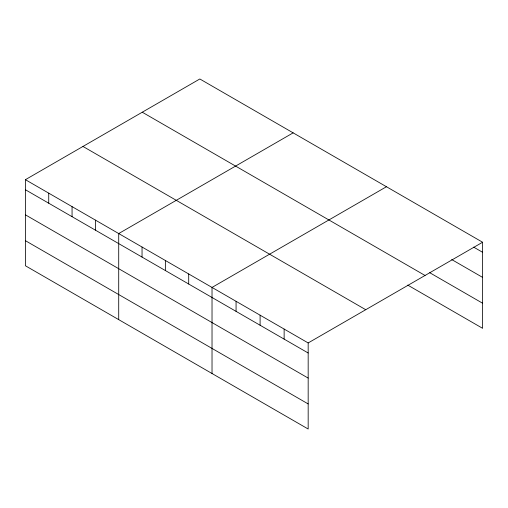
<?xml version="1.0" encoding="UTF-8"?>
<svg xmlns="http://www.w3.org/2000/svg" width="508" height="508" viewBox="0 0 508 508"><rect width="100%" height="100%" fill="white"/><g stroke="black" fill="none" stroke-linecap="round" stroke-linejoin="round"><path stroke-width="0.76" d="M308.172 378.085L308.172 342.944L25.4 179.686L25.4 265.76L308.172 429.019L308.172 378.085L25.4 214.827M407.746 285.096L482.6 328.314L482.6 242.24L199.828 78.981L25.4 179.686M293.141 132.855L118.713 233.559L118.713 319.64M386.455 186.728L212.026 287.433L212.026 373.513M308.172 342.944L482.6 242.24M473.672 247.136L482.6 252.292M451.695 259.537L482.6 277.381M429.724 272.701L482.6 303.225M142.265 112.211L425.037 275.469M82.963 146.45L365.735 309.709M25.4 189.738L308.172 352.996M25.4 240.678L308.172 403.93M284.137 329.063L284.137 339.122M260.102 315.189L260.102 325.241M236.068 301.314L236.068 311.366M188.703 273.964L188.703 284.023M165.373 260.496L165.373 270.554M142.043 247.028L142.043 257.086M95.383 220.091L95.383 230.143M72.06 206.623L72.06 216.675M48.73 193.154L48.73 203.206"/></g></svg>
